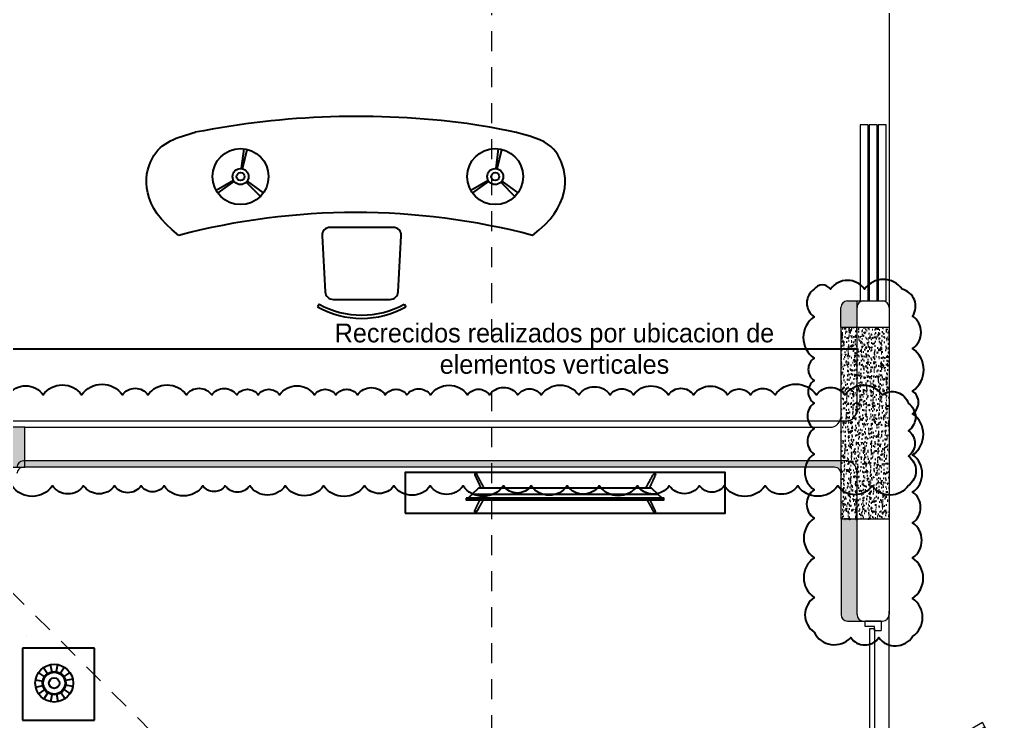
# Model space of a CAD drawing. Header units: metres. Extents: x -232 to 581, y 30 to 789.
# Drawn here: x 233.88 to 240.03, y 661.72 to 666.1 of the extents above; entities that cross this region are included whole.
import ezdxf

# ---------------------------------------------------------------- set-up
doc = ezdxf.new("R2010")
doc.units = ezdxf.units.M
doc.linetypes.add('HIDDEN2', pattern=[0.1875, 0.125, -0.0625])
for name, color, linetype, lineweight in [('A-ANNO-TEXT', 251, 'Continuous', 13), ('A-DOOR', 35, 'Continuous', 5), ('A-WALL', 250, 'Continuous', 20), ('baños', 140, 'Continuous', 0), ('Columnas', 7, 'Continuous', 18)]:
    doc.layers.add(name, color=color, linetype=linetype, lineweight=lineweight)
doc.layers.add('HATCH', color=8, linetype='Continuous')
doc.layers.add('MOBILIARIOS', color=252, linetype='Continuous')
doc.layers.add('PISO', color=7, linetype='Continuous', lineweight=5, true_color=0xe6e6e6)
doc.layers.add('Techos 1', color=7, linetype='HIDDEN2', lineweight=9, true_color=0x42391a)
doc.layers.add('RELLENO SECCION', color=8, linetype='Continuous', lineweight=0, transparency=0.4)
doc.styles.get("Standard").update_dxf_attribs({"font": 'arial.ttf'})
pattern_1 = [(49.99999999999999, (114.3310712337616, 55.23879643552809), (0.05829909407872129, -0.005100507372448988), [0.006096000000000001, -0.067056]), (355, (114.3310712337616, 55.23879643552809), (-0.01127789485599019, 0.06113819047649125), [0.004876800000000001, -0.05364498693440001]), (100.4514447, (114.3359294760016, 55.23837139440808), (0.04702119906891305, 0.05603768061190244), [0.005180802815999999, -0.05698887827199999]), (46.18420000000001, (114.3310712337616, 55.25505243552809), (0.08674529308548158, -0.01345354493847269), [0.009144000000000001, -0.100584]), (96.63555760999992, (114.3383000017616, 55.25393131552809), (0.07596932289648096, 0.07917635987127089), [0.0077712074048, -0.08548339461120001]), (351.1841511700001, (114.3310712337616, 55.25505243552809), (0.07596932290079265, 0.07917635986737045), [0.007315189462400001, -0.0804671142144]), (21, (114.3391992337616, 55.25098843552809), (0.0485166052061224, -0.03272486341986804), [0.006096000000000001, -0.067056]), (326.0000000000001, (114.3391992337616, 55.25098843552809), (0.01977664907124706, 0.05894014915914217), [0.004876800000000001, -0.0536448]), (71.45144499999999, (114.3432422841936, 55.24826136356009), (0.06829325416918917, 0.02621528604348968), [0.005180802816000001, -0.056988780032]), (37.50000000000001, (114.3310712337616, 55.23879643552809), (0.0009883530401893813, 0.027057612439409), [0, -0.05299456, 0, -0.05445760000000001, 0, -0.05384800000000001]), (7.499999999999999, (114.3310712337616, 55.23879643552809), (0.02138229200329784, 0.03205778394179824), [0, -0.03104896, 0, -0.05177536000000001, 0, -0.0205232]), (327.5, (114.3129457937616, 55.23879643552809), (0.04338899045339885, -0.001833198077655502), [0, -0.02032, 0, -0.06339840000000001, 0, -0.0841248]), (317.5, (114.3048177937616, 55.23879643552809), (0.04740133804352578, 0.00813647713066657), [0, -0.026416, 0, -0.04210304, 0, -0.0597408])]

# ---------------------------------------------------------------- blocks, each defined once
blk = doc.blocks.new('A$C2f9b60d5')
at = {"layer": 'A-DOOR'}
for p, q in [((1.633476927054289e-05, 0.1005227153823967), (1.4210854715202e-14, 0.000522715274215102)), ((1.633476927054289e-05, 0.1005227153823967), (0.06001633402468087, 0.1005129145209622)), ((0.06000980011680213, 0.0605129136681839), (0.0600163340244535, 0.1005129131717837)), ((3.540009737625837, 0.06000980278508194), (3.540016271533489, 0.1000098022886817)), ((3.600016270789126, 0.1000000027764258), (3.540016271533716, 0.1000098036378603)), ((3.600016270789126, 0.1000000027764258), (3.600016270789126, 0)), ((0.03499999968198608, 0.00051699810502015), (0, 0.0005227152742079966)), ((0.03500980054343472, 0.06051699736043048), (0.03499999968198608, 0.00051699810502015)), ((0.06000980011680213, 0.0605129136681839), (0.03500980054343472, 0.06051699736043048)), ((3.540009737625837, 0.06000980278508194), (3.565009737199205, 0.06000571909283536)), ((3.565009737199205, 0.06000571909283536), (3.564999936337756, 5.719837425033347e-06)), ((3.564999936337756, 5.719837425033347e-06), (3.599999936019799, 2.668237186753686e-09))]:
    blk.add_line(p, q, dxfattribs=at)
for points in [[(0.6314092330019889, 0.7340958971768075), (1.024707454436111, 0.06038800207075923), (1.050863378287204, 0.07565734714647476), (0.6575651568530816, 0.7493652422525443)], [(2.965838793269256, 0.7337145734945238), (2.572320495568988, 0.06013520305140219), (2.546169561538136, 0.07541309233165805), (2.939687859238404, 0.7489924627748081)], [(0.04460117791131779, 0.0605154306310709), (1.024707454436111, 0.06038800207075923), (1.02470250717073, 0.03010128506361553), (0.04459623064587959, 0.03022871362392721)], [(3.552426772093781, 0.06000777449115446), (2.572320495568988, 0.06013520305140219), (2.572315548303663, 0.02984848604425849), (3.552421824828457, 0.02972105748401077)]]:
    blk.add_lwpolyline(points, close=True, dxfattribs=at)
at = {"layer": 'A-DOOR', "linetype": 'HIDDEN2'}
for centre, start, end in [((0.9599614829443794, -0.04884636815482679), 10.76134296711832, 110.7488073156987), ((2.637030777241819, -0.04912031355443247), 69.23247441770859, 169.2199387662857)]:
    blk.add_arc(centre, 0.8535720901146175, start, end, dxfattribs=at)
blk = doc.blocks.new('21.11.2025 LN09 2DO NIVEL')
at = {"layer": 'A-DOOR', "color": 18, "true_color": 0x000000}
for points in [[(277.7985027175704, 147.0014822101085), (277.8485027175703, 147.0014822101085), (277.8485027175703, 148.1014822101085), (277.7985027175704, 148.1014822101085)], [(277.8535145785955, 147.0014822101085), (277.9035145785956, 147.0014822101085), (277.9035145785956, 148.1014822101085), (277.8535145785955, 148.1014822101085)], [(277.9115613173265, 147.0014822101085), (277.9615613173265, 147.0014822101085), (277.9615613173265, 148.1014822101085), (277.9115613173265, 148.1014822101085)]]:
    blk.add_lwpolyline(points, close=True, dxfattribs=at)
at = {"layer": 'A-WALL', "color": 18, "true_color": 0x000000, "transparency": 33554684}
blk.add_line((277.818514578255, 147.0014822101085), (277.9385145785054, 147.0014822101085), dxfattribs=at)
at = {"layer": 'A-WALL', "color": 18, "true_color": 0x000000}
for p, q in [((277.7785145855134, 146.3214545417959), (277.7785145782551, 146.9614822096548)), ((277.9785145785054, 146.9614822102559), (277.9785145855769, 145.0414467456303)), ((271.6982284214149, 146.251454541796), (277.7085145855135, 146.251454541796)), ((277.7085145855141, 146.0014545417959), (272.5685145855143, 146.0014545417959)), ((277.7785145855142, 145.041446745483), (277.7785145855141, 145.9305321740609)), ((277.8185145855142, 145.001446745483), (277.9385145855769, 145.001446745483))]:
    blk.add_line(p, q, dxfattribs=at)
for centre, radius, start, end in [((277.8185145782551, 146.9614822101084), 0.04, 90.00000000002689, 180.0000006497752), ((277.9385145785054, 146.9614822101086), 0.04, 2.110202868954974e-07, 90.00000000002689), ((277.7085145855135, 146.3214545417959), 0.06999999999999318, 269.9999999999088, 0), ((272.5685145855143, 145.9614545417959), 0.04, 90, 180), ((277.7085145855141, 145.9314545417959), 0.07, 6.513775987637282e-12, 90), ((277.8185145855142, 145.0414467454831), 0.04, 180.0000000000065, 270), ((277.9385145855769, 145.0414467454831), 0.04, 270, 2.110202868954974e-07)]:
    blk.add_arc(centre, radius, start, end, dxfattribs=at)
at = {"layer": 'MOBILIARIOS', "color": 18, "true_color": 0x000000}
blk.add_line((271.6282284257653, 146.701448702642), (277.7785145813016, 146.7014487026419), dxfattribs=at)
at = {"layer": 'PISO', "color": 18, "true_color": 0x000000}
for p, q in [((277.9785145850926, 153.4414045056654), (277.9785145785054, 146.9614822102559)), ((277.9785145854939, 141.3391467454753), (277.9785145854937, 145.0637176026313))]:
    blk.add_line(p, q, dxfattribs=at)
at = {"layer": 'Techos 1', "color": 18, "true_color": 0x000000}
blk.add_line((270.5752540506892, 147.1014545417581), (274.4785145855144, 143.2013933578908), dxfattribs=at)
blk.add_lwpolyline([(278.8893341761337, 156.1122517646414), (275.4945145933057, 156.1122517646414), (275.4945145933057, 144.2906125834058), (278.8893341761337, 144.2906125834058)], close=True, dxfattribs=at)
at = {"color": 18, "true_color": 0x000000, "xscale": -1, "rotation": 270}
blk.add_blockref('A$C2f9b60d5', (277.8285145841261, 141.4014304746939), dxfattribs=at)
at = {"layer": 'baños', "color": 18, "linetype": 'Continuous', "true_color": 0x000000, "flags": 8}
for tag, p in [('MODELNUMBER', (265.5138707040986, 159.7825438855261, 2.857834639711941e-07)), ('TRADENAME', (265.5138707041539, 159.7825019281133, 2.857834639711941e-07)), ('MATERIAL', (265.5138707042655, 159.7824173556296, 2.857834639711941e-07)), ('PRODUCT', (265.5138707042098, 159.7824596418714, 2.857834639711941e-07)), ('MODELNUMBER', (266.6886146777018, 159.7825438855261, 2.857834639711941e-07)), ('TRADENAME', (266.6886146777571, 159.7825019281133, 2.857834639711941e-07)), ('MATERIAL', (266.6886146778687, 159.7824173556296, 2.857834639711941e-07)), ('PRODUCT', (266.688614677813, 159.7824596418714, 2.857834639711941e-07))]:
    blk.add_attdef(tag, p, '', height=2.537174511142602e-05, rotation=180.0000755047861, dxfattribs=at)
blk = doc.blocks.new('A$C58f5b6b7')
at = {"layer": 'MOBILIARIOS'}
for points in [[(1.069470840775466e-07, 0.2525811234954745), (2.000000106947084, 0.2525811234954745), (2.000000106947084, 0), (1.069470840775466e-07, 0)], [(0.3820001069470891, 0.1596185134729211), (0.3820001069470891, 0.1691435134729176), (1.618000106947079, 0.1691435134729176), (1.618000106947079, 0.1596185134729211)]]:
    blk.add_lwpolyline(points, close=True, dxfattribs=at)
for points in [[(1.605932393574449, 0.159519432846011), (1.582282151334311, 0.1371998092812277), (1.000000106947084, 0.1371998092812277), (0.4177180625598567, 0.1371998092812277), (0.3940678203197194, 0.159519432846011)], [(1.582282151334311, 0.1371998092812277), (1.539962872616115, 0.09726151347291534), (0.4600373412780527, 0.09726151347290113), (0.4177180625598567, 0.1371998092812277)]]:
    blk.add_lwpolyline(points, dxfattribs=at)
for points, degree in [([(0.4511645361125147, 0.2382135501685951, -0.004703474324619776), (0.446902711392795, 0.2460982481493375, -0.004703474324619776), (0.4415006584346202, 0.2460982481493375, -0.004703474324619776), (0.4324817371493168, 0.2460982481493375, -0.004703474324619776), (0.4368044720420698, 0.2370140929480868, -0.004703474324619776)], 3), ([(1.548835677781653, 0.2382135501685951, -0.004703474324619776), (1.553097502501373, 0.2460982481493375, -0.004703474324619776), (1.558499555459548, 0.2460982481493375, -0.004703474324619776), (1.567518476744851, 0.2460982481493375, -0.004703474324619776), (1.563195741852098, 0.2370140929480868, -0.004703474324619776)], 3), ([(0.4368044720420698, 0.2370140929480868, -0.004703474324619776), (0.452572019644947, 0.2030788032105022, -0.004703474324619776), (0.4683395672478241, 0.1691435134729176, -0.004703474324619776)], 2), ([(0.4884981539053115, 0.1691435134729176, -0.004703474324619776), (0.4698313450089131, 0.2036785318207563, -0.004703474324619776), (0.4511645361125147, 0.2382135501685951, -0.004703474324619776)], 2), ([(1.511502059988857, 0.1691435134729176, -0.004703474324619776), (1.530168868885255, 0.2036785318207563, -0.004703474324619776), (1.548835677781653, 0.2382135501685951, -0.004703474324619776)], 2), ([(1.563195741852098, 0.2370140929480868, -0.004703474324619776), (1.547428194249221, 0.2030788032105022, -0.004703474324619776), (1.531660646646344, 0.1691435134729176, -0.004703474324619776)], 2), ([(0.4368044720420698, 0.0171824033505743, -0.004703474324619776), (0.4554082793266616, 0.05722195841174482, -0.004703474324619776), (0.4740120866112534, 0.09726151347290113, -0.004703474324619776)], 2), ([(0.4950970879554575, 0.09726151347290113, -0.004703474324619776), (0.4731308120339577, 0.05662222980149068, -0.004703474324619776), (0.4511645361125147, 0.01598294613006601, -0.004703474324619776)], 2), ([(1.504903125938711, 0.09726151347291534), (1.52686940186021, 0.05662222980149068), (1.548835677781653, 0.01598294613006601)], 2), ([(1.563195741852098, 0.0171824033505743), (1.544591934567507, 0.05722195841174482), (1.525988127282915, 0.09726151347291534)], 2)]:
    blk.add_open_spline(points, degree=degree, dxfattribs=at)
for points in [[(0.4511645361125147, 0.01598294613006601, -0.004703474324619776), (0.446902711392795, 0.008098248149337905, -0.004703474324619776), (0.4415006577906411, 0.008098248149337905, -0.004703474324619776), (0.432481734999044, 0.008098248149337905, -0.004703474324619776), (0.4368044720420698, 0.0171824033505743, -0.004703474324619776)], [(1.548835677781653, 0.01598294613006601), (1.553097502501373, 0.008098248149337905), (1.558499556103527, 0.008098248149337905), (1.567518478895124, 0.008098248149337905), (1.563195741852098, 0.0171824033505743)]]:
    blk.add_open_spline(points, degree=3, knots=[-0.08544200803406514, -0.08544200803406514, -0.08544200803406514, -0.08544200803406514, -0.04272100910977372, 0, 0, 0, 0], dxfattribs=at)
blk = doc.blocks.new('A$Cb50f4bf1')
at = {"layer": 'MOBILIARIOS'}
for p, q in [((0.4499999913598458, 0.4499987532765317), (-8.637243809062056e-09, 0.4499987532765317)), ((-8.637243809062056e-09, 0.4499987532765317), (-8.637243809062056e-09, -1.246720557901426e-06)), ((0.4499999913598458, -1.246720557901426e-06), (0.4499999913598458, 0.4499987532765317)), ((0.131396708512284, 0.3147990826082605), (0.1695040138554305, 0.2902302800766847)), ((0.1634793726523185, 0.3479509918297481), (0.1892838584142282, 0.3106693436247951)), ((0.2058065758071734, 0.3663018581983124), (0.2153797429534734, 0.3219831573051124)), ((0.2519343850042333, 0.3670579286526845), (0.2438188056155468, 0.3224492955241658)), ((0.2948402594308845, 0.3501040983146595), (0.2702714568993088, 0.311996792978789)), ((0.3279921686596481, 0.318021434181901), (0.2907105204546951, 0.2922169484199912)), ((0.114442878181535, 0.2718932081743333), (0.1590515113100537, 0.2637776287856468)), ((0.3463430350209364, 0.2756942310197701), (0.3020243341277364, 0.2661210638807461)), ((0.1151989486359071, 0.2257653989845494), (0.1595176495291071, 0.2353385661235734)), ((0.1335498150044714, 0.1834381958224185), (0.1708314632021484, 0.2092426815843282)), ((0.166701724225959, 0.15135553168966), (0.1912705267575348, 0.1894628370255305)), ((0.298062611004525, 0.1535086381745714), (0.2722581252426153, 0.1907902863795243)), ((0.3301452751445595, 0.186660547396059), (0.2920379698014131, 0.2112293499276348)), ((0.3470991054753085, 0.2295664218299862), (0.3024904723540658, 0.2376820012186727)), ((0.2096075986526102, 0.134401701351635), (0.2177231780485727, 0.1790103344801537)), ((0.2557354078496701, 0.1351577718060071), (0.2461622407033701, 0.1794764726992071)), ((-8.637243809062056e-09, -1.246720557901426e-06), (0.4499999913598458, -1.246720557901426e-06))]:
    blk.add_line(p, q, dxfattribs=at)
for radius in [0.1182375542512629, 0.07289670315566256, 0.06842775208154064, 0.0328094779534814]:
    blk.add_circle((0.2307709918284218, 0.2507298149985218), radius, dxfattribs=at)
blk = doc.blocks.new('A$C89702949')
at = {"layer": 'HATCH'}
h = blk.add_hatch(dxfattribs=at)
h.set_pattern_fill('AR-CONC', color=256, scale=0.00032)
h.set_pattern_definition(pattern_1)
h.paths.add_polyline_path([(14.64988292747904, 6.654577632321718), (14.3998829274783, 6.654577632321718), (14.39988292747819, 5.750000000010118), (15.55000000007976, 5.750000000010118), (15.55000000007976, 6.000000000010118), (14.64988292749723, 6.000000000010061)])
h = blk.add_hatch(dxfattribs=at)
h.set_pattern_fill('AR-CONC', color=256, scale=0.00032)
h.set_pattern_definition(pattern_1)
h.paths.add_polyline_path([(20.94999999999976, 5.425000000010868), (20.64999999999964, 5.425000000010868), (20.64999999999964, 6.624538815822746), (20.94999999999976, 6.624538815822746)])
at = {"layer": 'Columnas'}
blk.add_lwpolyline([(14.64988292747904, 6.654577632321718), (14.3998829274783, 6.654577632321718), (14.39988292747819, 5.750000000010118), (15.55000000007976, 5.750000000010118), (15.55000000007976, 6.000000000010118), (14.64988292749723, 6.000000000010061), (14.64988292747904, 6.654577632321718)], dxfattribs=at)
blk.add_lwpolyline([(20.94999999999976, 5.425000000010868), (20.64999999999964, 5.425000000010868), (20.64999999999964, 6.624538815822746), (20.94999999999976, 6.624538815822746)], close=True, dxfattribs=at)
blk = doc.blocks.new('20.03.2026 LN 09 SEGUNDO NIVEL ARQ')
at = {"layer": 'RELLENO SECCION'}
h = blk.add_hatch(color=5, dxfattribs=at)
h.dxf.hatch_style = 1
edge = h.paths.add_edge_path()
edge.add_line((96.04592957926778, -55.69857723669736), (95.9856384379811, -55.698577236709))
edge.add_arc((95.9856384379811, -55.73857723670903), 0.04000000000000981, 90, 179.9999999999847)
edge.add_line((95.94563843798107, -55.73857723670903), (95.94563843798107, -55.86311605319732))
edge.add_line((95.94563843798107, -55.86311605319736), (96.04563843801714, -55.86311605319736))
edge.add_line((96.04563843801714, -55.86311605319736), (96.04592957926778, -55.69857723669744))
h = blk.add_hatch(color=5, dxfattribs=at)
h.dxf.hatch_style = 1
edge = h.paths.add_edge_path()
edge.add_line((89.6958125144588, -56.69860490500992), (89.62089450882448, -56.69860490500992))
edge.add_arc((89.66088438254275, -56.69770490500991), 0.04000000000004049, 181.28926383636, 269.9999999999593)
edge.add_line((89.66088438254272, -56.73770490500988), (89.6958125144588, -56.73770490500988))
edge.add_line((89.6958125144588, -56.73770490500988), (89.6958125144588, -56.69860490500989))
h.paths.add_polyline_path([(93.76192959477206, -56.69860490501003), (91.82092966098068, -56.69860490501003), (91.82092966098068, -56.73774427063404), (93.76192959477206, -56.73771257608951)])
h.paths.add_polyline_path([(95.02092966098081, -56.69860490501003), (93.76192959477206, -56.69860490501003), (93.76192959477206, -56.73771257608951), (95.02092966098081, -56.73769201790549)])
edge = h.paths.add_edge_path()
edge.add_line((95.02092966098081, -56.69860490501003), (95.02092966098081, -56.73769201790555))
edge.add_line((95.02092966098081, -56.73769201790549), (95.90586276087024, -56.73767756776368))
edge.add_arc((95.90586341402934, -56.77767756775836), 0.03999999999998858, 0, 90.0009355815024, ccw=False)
edge.add_line((95.94586341402933, -56.77767756775836), (95.94586913563214, -56.69860490500999))
edge.add_line((95.94586913563214, -56.69860490501003), (95.02092966098081, -56.69860490501003))
h.paths.add_polyline_path([(91.82092966098068, -56.69860490501003), (90.84592958706037, -56.69860490501003), (90.84592958706037, -56.73776019138847), (91.82092966098068, -56.73774427063404)])
h = blk.add_hatch(color=5, dxfattribs=at)
h.dxf.hatch_style = 1
edge = h.paths.add_edge_path()
edge.add_line((96.04592958700056, -57.06270490500924), (95.94592958697959, -57.06270490500924))
edge.add_line((95.94592958697959, -57.06270490500924), (95.94592958698024, -57.65869069366372))
edge.add_arc((95.98592958698026, -57.65869069366363), 0.04000000000002046, 180.0000000000916, 270)
edge.add_line((95.98592958698026, -57.69869069366371), (96.0859295869806, -57.69861270132296))
edge.add_arc((96.0859295869806, -57.65861270132291), 0.03999999999999559, 180.000000028284, 270, ccw=False)
edge.add_line((96.0459295869806, -57.65861270134269), (96.04592958700056, -57.06270490500926))
at = {"layer": 'A-ANNO-TEXT', "color": 5}
blk.add_line((90.85286929539961, -57.78838494196839), (90.85349623985087, -57.78838494196839), dxfattribs=at)
at = {"layer": 'A-DOOR', "color": 5}
for points in [[(96.06591771903675, -55.69857723669736), (96.1159177190367, -55.69857723669736), (96.1159177190367, -54.59857723669734), (96.06591771903675, -54.59857723669734)], [(96.1209295800619, -55.69857723669736), (96.17092958006197, -55.69857723669736), (96.17092958006197, -54.59857723669734), (96.1209295800619, -54.59857723669734)], [(96.17897631879282, -55.69857723669736), (96.22897631879289, -55.69857723669736), (96.22897631879289, -54.59857723669734), (96.17897631879282, -54.59857723669734)]]:
    blk.add_lwpolyline(points, close=True, dxfattribs=at)
at = {"layer": 'A-WALL', "color": 5}
for p, q in [((95.94563843798107, -55.86311605319736), (95.94563843798107, -55.73857723670903)), ((96.04592958697984, -55.86316608919731), (96.04592957926778, -55.69857723669736)), ((96.24592957997177, -55.7385772365501), (96.24592958704326, -57.65861270117557)), ((90.8459295870604, -56.48770490500999), (95.87592958698028, -56.48770490500999)), ((95.94592958698024, -56.69860490501003), (90.84592958706037, -56.69860490501003)), ((95.90586009253383, -56.7376775678963), (90.84592958706037, -56.73776019138847)), ((95.94592958697959, -57.06270490500924), (95.94592958698024, -57.65869069366363)), ((96.0459295869806, -57.65861270132291), (96.04592958698049, -57.06270490500924)), ((95.98592958698026, -57.69869069366371), (96.20592958700058, -57.69869069366359)), ((96.0859295869806, -57.69861270132287), (96.20592958704327, -57.69861270132287))]:
    blk.add_line(p, q, dxfattribs=at)
at = {"layer": 'A-WALL', "color": 5, "transparency": 33554684}
blk.add_line((95.9856384379811, -55.69857723669747), (96.20592957997175, -55.69857723669736), dxfattribs=at)
at = {"layer": 'A-WALL', "color": 5}
for centre, radius, start, end in [((95.9856384379811, -55.73857723670903), 0.04, 89.99999999999349, 179.9999999999414), ((96.20592957997178, -55.73857723669732), 0.04, 2.110202868954974e-07, 90.00000000002768), ((95.87592958698025, -56.41770490501005), 0.06999999999999318, 269.9999999999088, 0), ((90.83592958700058, -56.77769168356485), 0.04, 89.87291434034269, 179.9999999999739), ((95.90586341402934, -56.77767756775836), 0.04, 359.999999999987, 90.00475761193174), ((95.98592958698026, -57.65869069366363), 0.04, 180.0000000000586, 270.0000000000065), ((96.0859295869806, -57.65861270132291), 0.04, 180.0000000000065, 270), ((96.20592958704327, -57.65861270132291), 0.04, 270, 2.110202868954974e-07)]:
    blk.add_arc(centre, radius, start, end, dxfattribs=at)
at = {"layer": 'MOBILIARIOS', "color": 5}
for p, q in [((92.19923107614517, -54.87186922523313), (92.21473541797235, -54.74783449064478)), ((92.20515612067169, -54.87297599405781), (92.23547307379698, -54.75170818154209)), ((93.79064703054695, -54.87186922523313), (93.80615137237413, -54.74783449064478)), ((93.79657207507347, -54.87297599405781), (93.82688902819876, -54.75170818154209)), ((92.14961718231274, -54.94629006598177), (92.0410867895443, -55.00830743327595)), ((92.15234266585679, -54.95054502875053), (92.05062598195576, -55.02319980296659)), ((92.2283846784739, -54.95683845812516), (92.31677302612292, -55.04522680577418)), ((92.23371601297907, -54.95054502875053), (92.3354326968801, -55.02319980296659)), ((93.74103313671452, -54.94629006598177), (93.63250274394608, -55.00830743327595)), ((93.74375862025857, -54.95054502875053), (93.64204193635754, -55.02319980296659)), ((93.81980063287568, -54.95683845812516), (93.9081889805247, -55.04522680577418)), ((93.82513196738086, -54.95054502875053), (93.92684865128189, -55.02319980296659)), ((92.68362848735472, -55.71838903098649), (92.67391562873121, -55.73587217650891)), ((93.21648783328504, -55.71838903098649), (93.22620069190856, -55.73587217650891)), ((89.94581251446425, -55.99861074416253), (95.94592958698024, -55.9986107441639))]:
    blk.add_line(p, q, dxfattribs=at)
blk.add_lwpolyline([(92.77235748359038, -55.68881561964952), (93.12775883704938, -55.68881561964952, 0.3980502806704841), (93.17768185470976, -55.64158912063056), (93.19712629915415, -55.29158912063065, 0.4305637126590388), (93.14720328149377, -55.23881561964947), (92.752913039146, -55.23881561964947, 0.4305637126590388), (92.70299002148562, -55.29158912063065), (92.72243446593001, -55.64158912063056, 0.3980502806704841)], format="xyb", close=True, dxfattribs=at)
for centre, radius in [((92.1930293394143, -54.92148311906556), 0.1750000000000007), ((93.78444529381608, -54.92148311906556), 0.1750000000000007), ((92.1930293394143, -54.92148311906556), 0.05000000000000071), ((92.1930293394143, -54.92148311906556), 0.02500000000000213), ((93.78444529381608, -54.92148311906556), 0.05000000000000071), ((93.78444529381608, -54.92148311906556), 0.02500000000000213)]:
    blk.add_circle(centre, radius, dxfattribs=at)
for centre, radius, start, end in [((92.92727463705654, -59.78621925727248), 5.240967372444364, 82.5491819030875, 101.19032469346), ((92.91293237402317, -59.48724815207981), 4.341647544480189, 75.25051085551117, 104.7494891444888), ((92.95005816031988, -55.23881561964947), 0.5686122742864268, 240.9453959009069, 299.0546040990931), ((92.95005816031988, -55.23881561964947), 0.5486122742864268, 240.9453959009069, 299.0546040990931)]:
    blk.add_arc(centre, radius, start, end, dxfattribs=at)
for points in [[(94.01828686228743, -55.28866567036471), (94.25677333332197, -55.10955500784019), (94.23013332287388, -54.72730920862489), (94.03020587049053, -54.65735089483167), (93.6068976141272, -54.58950379382213)], [(91.80757788575892, -55.28866567036471), (91.56909141472437, -55.10955500784019), (91.59573142517246, -54.72730920862489), (91.79980070791248, -54.67523311764398), (91.91016692008992, -54.64489346608661)]]:
    blk.add_open_spline(points, degree=3, dxfattribs=at)
at = {"layer": 'PISO', "color": 5}
for p, q in [((96.24592958655899, -49.25865494114043), (96.24592957997177, -55.7385772365501)), ((96.2459295869603, -61.36091270133056), (96.24592958696007, -57.63634184417458))]:
    blk.add_line(p, q, dxfattribs=at)
at = {"layer": 'Techos 1', "color": 5}
blk.add_line((88.84266905215557, -55.59860490504775), (92.74592958698074, -59.49866608891512), dxfattribs=at)
blk.add_lwpolyline([(97.15674917760006, -46.58780768216457), (93.761929594772, -46.58780768216457), (93.76192959477206, -58.40944686340003), (97.15674917760012, -58.40944686340003)], close=True, dxfattribs=at)
at = {"color": 5}
blk.add_blockref('A$C89702949', (75.29592958698063, -62.48770490502011), dxfattribs=at)
at = {"color": 5, "xscale": -1, "rotation": 270}
blk.add_blockref('A$C2f9b60d5', (96.09592958559242, -61.29862897211206), dxfattribs=at)
at = {"layer": 'MOBILIARIOS', "color": 5, "xscale": -1, "rotation": 180}
blk.add_blockref('A$C58f5b6b7', (93.22121059924095, -56.77123412924902, 0.004703474324619776), dxfattribs=at)
at = {"layer": 'MOBILIARIOS', "color": 5, "rotation": 90}
blk.add_blockref('A$Cb50f4bf1', (91.27944060573796, -58.31749518861432), dxfattribs=at)
at = {"layer": 'baños', "color": 5, "linetype": 'Continuous', "flags": 8}
for tag, p in [('MODELNUMBER', (83.78128570556493, -42.91751556127974, 2.857834639711941e-07)), ('TRADENAME', (83.78128570562023, -42.91755751869266, 2.857834639711941e-07)), ('MATERIAL', (83.78128570573188, -42.91764209117639, 2.857834639711941e-07)), ('PRODUCT', (83.78128570567617, -42.91759980493464, 2.857834639711941e-07)), ('MODELNUMBER', (84.95602967916813, -42.91751556127974, 2.857834639711941e-07)), ('TRADENAME', (84.95602967922343, -42.91755751869266, 2.857834639711941e-07)), ('MATERIAL', (84.95602967933507, -42.91764209117639, 2.857834639711941e-07)), ('PRODUCT', (84.95602967927937, -42.91759980493464, 2.857834639711941e-07))]:
    blk.add_attdef(tag, p, '', height=2.537174511142602e-05, rotation=180.0000755047861, dxfattribs=at)
at = {"layer": 'baños', "color": 5, "linetype": 'Continuous'}
for tag, p, rotation in [('MODELNUMBER', (85.8912030458427, -56.99336542269737), 180.0000755047722), ('TRADENAME', (85.89116250411479, -56.99332309077693), 180.0000755047722), ('MATERIAL', (85.89138948539119, -56.9932384265295), 180.0000755047722), ('PRODUCT', (85.89138785685003, -56.99328075850576), 180.0000755047722), ('MODELNUMBER', (86.60077129692553, -56.99336542284937), 179.9999244952277), ('TRADENAME', (86.60077129698124, -56.99332309087549), 179.9999244952277), ('MATERIAL', (86.60077129709288, -56.99323842692729), 179.9999244952277), ('PRODUCT', (86.60077129703694, -56.99328075890139), 179.9999244952277)]:
    blk.add_attdef(tag, p, '', height=2.5399184405861e-05, rotation=rotation, dxfattribs=at)

msp = doc.modelspace()

# ---------------------------------------------------------------- linework, layer by layer
at = {"color": 6}
msp.add_lwpolyline([(238.8441437603174, 664.4198143415429, 0.52056705), (238.8441437603174, 664.247067370505, 0.52056705), (238.8441437603174, 663.9884860742822, 0.52056705), (238.8441437603174, 663.8493216710716, 0.52056705), (238.8441437603174, 663.7076506809494, 0.52056705), (238.8441437603174, 663.5485515873492, 0.52056705), (238.8441437603174, 663.3898065084587, 0.52056705), (238.8441437603174, 663.1660366587115, 0.52056705), (238.8441437603174, 662.9884148644267, 0.52056705), (238.8441437603174, 662.741589298054, 0.52056705), (238.8441437603174, 662.4939458356273, 0.52056705), (238.8441437603174, 662.276182028545, 0.52056705), (239.0732032317393, 662.2424486494365, 0.52056705), (239.2487375599761, 662.2424486494365, 0.52056705), (239.4602542942721, 662.2494322355848, 0.52056705), (239.4602542942721, 662.4881073253601, 0.52056705), (239.4602542942721, 662.7411179763199, 0.52056705), (239.4602542942721, 662.9603385335879, 0.52056705), (239.4602542942721, 663.1519215286744, 0.52056705), (239.4602542942721, 663.3841918005943, 0.52056705), (239.4602542942721, 663.642097620474, 0.52056705), (239.4602542942721, 663.7835854995394, 0.52056705), (239.4602542942721, 664.0487872777512, 0.52056705), (239.4602542942721, 664.2517068818245, 0.52056705), (239.3951637193825, 664.4198143415429, 0.52056705), (239.1597398681501, 664.4198143415429, 0.52056705), (238.9469648200835, 664.4198143415429, 0.52056705)], format="xyb", close=True, dxfattribs=at)
msp.add_lwpolyline([(233.8079621840067, 663.7594662808178, -0.52056705), (234.0265927167582, 663.7594662808178, -0.52056705), (234.2667530406613, 663.7594662808178, -0.52056705), (234.5215541108437, 663.7594662808178, -0.52056705), (234.6811333623264, 663.7594662808178, -0.52056705), (234.9210983677688, 663.7594662808178, -0.52056705), (235.0799370367549, 663.7594662808178, -0.52056705), (235.2361144917147, 663.7594662808178, -0.52056705), (235.3695576916821, 663.7594662808178, -0.52056705), (235.5031229656875, 663.7594662808178, -0.52056705), (235.7212245109413, 663.7594662808178, -0.52056705), (235.8556809254234, 663.7594662808178, -0.52056705), (235.9904994928845, 663.7594662808178, -0.52056705), (236.1646787993006, 663.7594662808178, -0.52056705), (236.2998839345484, 663.7594662808178, -0.52056705), (236.4466657577242, 663.7594662808178, -0.52056705), (236.6788343012792, 663.7594662808178, -0.52056705), (236.815532808924, 663.7594662808178, -0.52056705), (236.9934923413805, 663.7594662808178, -0.52056705), (237.139024940235, 663.7594662808178, -0.52056705), (237.3733379177226, 663.7594662808178, -0.52056705), (237.5701416124968, 663.7594662808178, -0.52056705), (237.7163863099057, 663.7594662808178, -0.52056705), (237.9334502258374, 663.7594662808178, -0.52056705), (238.0909704952141, 663.7594662808178, -0.52056705), (238.3039978296258, 663.7594662808178, -0.52056705), (238.4463483652256, 663.7594662808178, -0.52056705), (238.6003854553875, 663.7594662808178, -0.52056705), (238.8588568849762, 663.7594662808178, -0.52056705), (239.0367797952213, 663.7594662808178, -0.52056705), (239.2710520813628, 663.7594662808178, -0.52056705), (239.4334660886202, 663.706305675406, -0.52056705), (239.4334660886202, 663.5357316222428, -0.52056705), (239.4334660886202, 663.376717980469, -0.52056705), (239.4334660886202, 663.193920246977, -0.52056705), (239.206894261489, 663.1912451691937, -0.52056705), (238.9923247250651, 663.1912451691937, -0.52056705), (238.7419020437089, 663.1912451691937, -0.52056705), (238.5386324940604, 663.1912451691937, -0.52056705), (238.2827490340752, 663.1912451691937, -0.52056705), (238.1286509068944, 663.1912451691937, -0.52056705), (237.9392733827594, 663.1912451691937, -0.52056705), (237.7398491653048, 663.1912451691937, -0.52056705), (237.5018739666802, 663.1912451691937, -0.52056705), (237.3012900458655, 663.1912451691937, -0.52056705), (237.0762424878549, 663.1912451691937, -0.52056705), (236.90265727509, 663.1912451691937, -0.52056705), (236.6501878190316, 663.1912451691937, -0.52056705), (236.445445242659, 663.1912451691937, -0.52056705), (236.2182573198505, 663.1912451691937, -0.52056705), (236.0342876755946, 663.1912451691937, -0.52056705), (235.7787582303194, 663.1912451691937, -0.52056705), (235.5397047110266, 663.1912451691937, -0.52056705), (235.3175055472338, 663.1912451691937, -0.52056705), (235.1642253161069, 663.1912451691937, -0.52056705), (235.0242104637656, 663.1912451691937, -0.52056705), (234.7823126193897, 663.1912451691937, -0.52056705), (234.6383547756241, 663.1912451691937, -0.52056705), (234.4722079409022, 663.1912451691937, -0.52056705), (234.2789240475542, 663.1912451691937, -0.52056705), (234.0846594927684, 663.1912451691937, -0.52056705), (233.8309448815234, 663.1912451691937, -0.52056705)], format="xyb", dxfattribs=at)

# ---------------------------------------------------------------- block references
at = {"color": 1}
for name, p in [('20.03.2026 LN 09 SEGUNDO NIVEL ARQ', (143.0667659788706, 720.0450687422398)), ('21.11.2025 LN09 2DO NIVEL', (-38.66581901966305, 517.3450092954339))]:
    msp.add_blockref(name, p, dxfattribs=at)

# ---------------------------------------------------------------- texts
at = {"color": 6, "insert": (235.7904809909745, 664.2053877723756), "char_height": 0.1176774007627281, "attachment_point": 1}
msp.add_mtext_dynamic_manual_height_columns('\\pxqc;{\\fCentury Gothic|b0|i0|c0|p34;Recrecidos realizados por ubicacion de elementos verticales }', width=2.862669886715713, gutter_width=0.08686156270469177, heights=[0.5249908638069353], dxfattribs=at)

doc.saveas('drawing.dxf')
